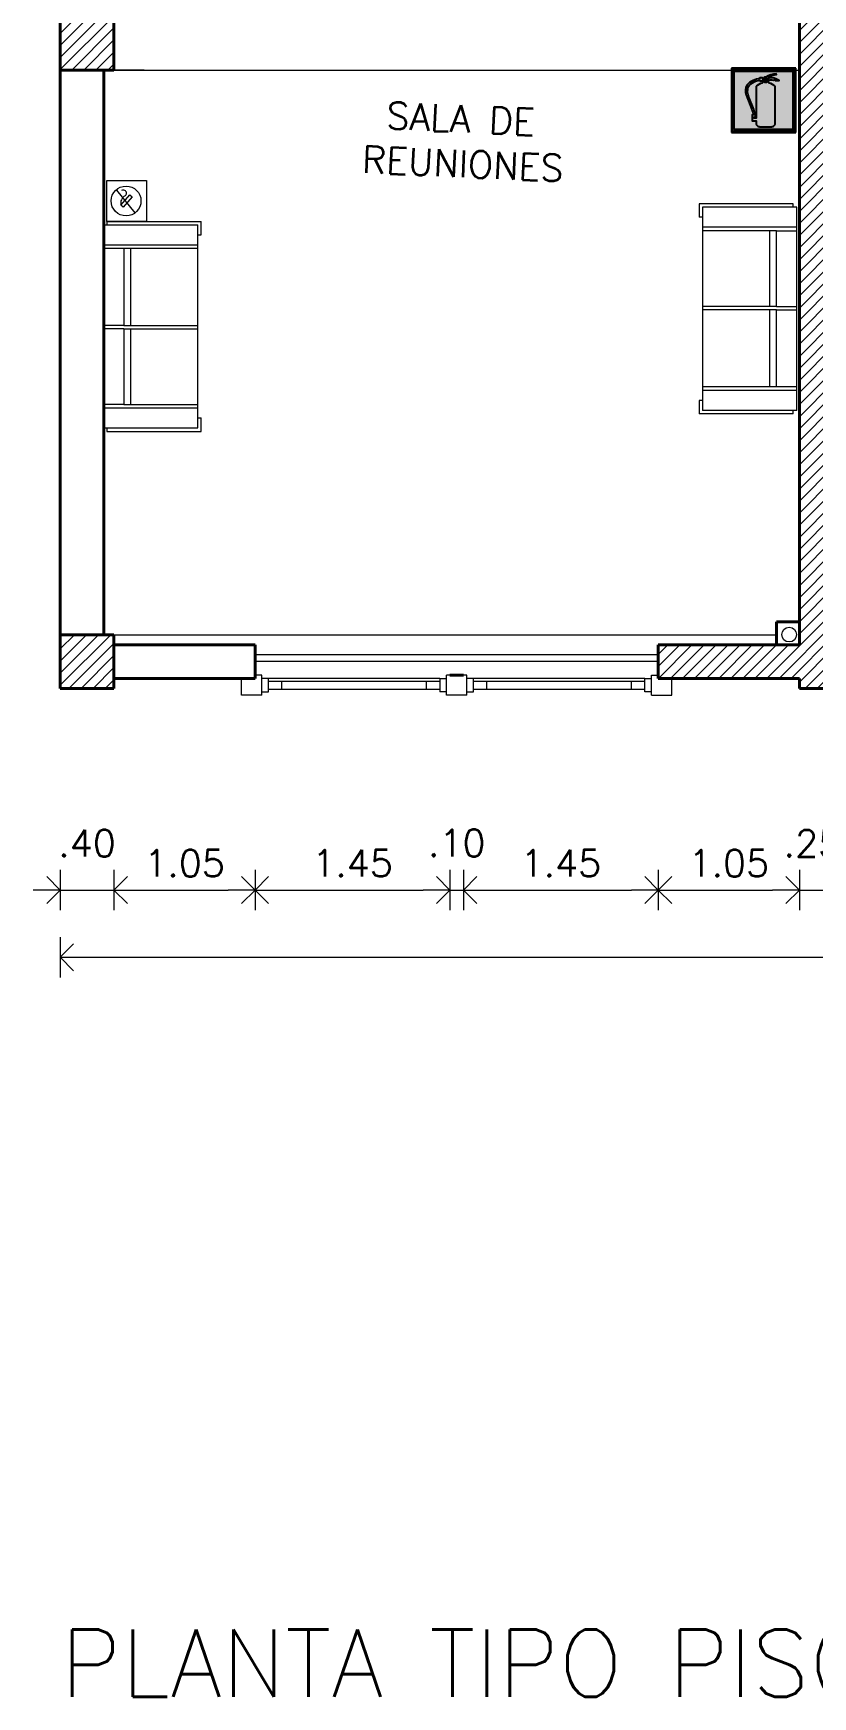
# Model space of a CAD drawing. Extents: x 1009 to 1343, y -172900 to 201.
# Drawn here: x 1309.46 to 1315.26, y 118.35 to 130.73 of the extents above; entities that cross this region are included whole.
import ezdxf

# ---------------------------------------------------------------- set-up
doc = ezdxf.new("R2010")
doc.units = 0
doc.header["$LTSCALE"] = 0.5
doc.layers.get('0').update_dxf_attribs({"linetype": 'CONTINUOUS'})
doc.layers.get('Defpoints').update_dxf_attribs({"linetype": 'CONTINUOUS'})
for name, color, linetype, lineweight in [('Acotaciones', 9, 'CONTINUOUS', 9), ('Carpintería', 55, 'CONTINUOUS', 20), ('Detalles 01', 8, 'CONTINUOUS', 9), ('Equipamiento movil', 33, 'CONTINUOUS', 9), ('Muros corte', 7, 'CONTINUOUS', 40), ('Punta 02', 11, 'CONTINUOUS', 20), ('Punta 05', 52, 'CONTINUOUS', 50), ('Sist. contra incendio', 1, 'CONTINUOUS', 18), ('Tratamiento pisos', 251, 'CONTINUOUS', 9)]:
    doc.layers.add(name, color=color, linetype=linetype, lineweight=lineweight)
for name, color, linetype in [('MARCO_FONDO_NEGRO', 7, 'CONTINUOUS'), ('SEÑAL_FONDO_FIGURAS', 254, 'CONTINUOUS'), ('SEÑAL_FONDO_ROJO', 242, 'CONTINUOUS')]:
    doc.layers.add(name, color=color, linetype=linetype)
doc.styles.add('Texto 2 mm', font='simplex.shx', dxfattribs={"height": 0.2})
doc.styles.add('Texto 5 mm', font='simplex.shx', dxfattribs={"height": 0.5})
doc.dimstyles.new('Primera línea', dxfattribs={"dimscale": 0, "dimtxt": 0.2, "dimasz": 0.2, "dimexe": 0.15, "dimexo": 0, "dimgap": 0.1, "dimtad": 1, "dimzin": 4, "dimdsep": 46, "dimtxsty": 'Texto 2 mm', "dimblk": 'OPEN90', "dimcen": 2.5, "dimclrd": 256, "dimclre": 256, "dimclrt": 256, "dimadec": 0, "dimazin": 0, "dimtfac": 1, "dimtmove": 2, "dimatfit": 3, "dimldrblk": 'OPEN90', "dimfxl": 1, "dimtolj": 1, "dimtzin": 0, "dimlwd": -1, "dimlwe": -1, "dimarcsym": 0})
doc.dimstyles.new('Segunda línea', dxfattribs={"dimscale": 0, "dimtxt": 0.2, "dimasz": 0.2, "dimexe": 0.15, "dimexo": 0.5, "dimgap": 0.1, "dimtad": 1, "dimzin": 4, "dimdsep": 46, "dimtxsty": 'Texto 2 mm', "dimblk": 'OPEN90', "dimcen": 2.5, "dimclrd": 256, "dimclre": 256, "dimclrt": 256, "dimadec": 0, "dimazin": 0, "dimtfac": 1, "dimtmove": 2, "dimatfit": 3, "dimldrblk": 'OPEN90', "dimfxl": 1, "dimtolj": 1, "dimtzin": 0, "dimlwd": -1, "dimlwe": -1, "dimarcsym": 0})
pattern_1 = [(45, (95.013894, 13.64954), (-0.0449012806, 0.0449012806), [])]

# ---------------------------------------------------------------- blocks, each defined once
blk = doc.blocks.new('_Open90')
at = {"color": 0, "linetype": 'ByBlock', "lineweight": -2}
for p, q in [((0, 0), (-1, 0)), ((-0.5, 0.5), (0, 0)), ((0, 0), (-0.5, -0.5))]:
    blk.add_line(p, q, dxfattribs=at)
blk = doc.blocks.new('*D129')
at = {"layer": 'Acotaciones', "transparency": 16777216}
for p, q in [((1310.06, 124.505), (1310.06, 124.205)), ((1311.11, 124.505), (1311.11, 124.205)), ((1310.26, 124.355), (1310.91, 124.355))]:
    blk.add_line(p, q, dxfattribs=at)
at = {"layer": 'Defpoints', "color": 0, "transparency": 16777216}
for p in [(1310.06, 124.505), (1311.11, 124.505), (1311.11, 124.355)]:
    blk.add_point(p, dxfattribs=at)
at = {"layer": 'Acotaciones', "transparency": 16777216, "xscale": 0.2, "yscale": 0.2, "zscale": 0.2, "rotation": 180}
blk.add_blockref('_Open90', (1310.06, 124.355), dxfattribs=at)
at = {"layer": 'Acotaciones', "transparency": 16777216, "xscale": 0.2, "yscale": 0.2, "zscale": 0.2}
blk.add_blockref('_Open90', (1311.11, 124.355), dxfattribs=at)
at = {"layer": 'Acotaciones', "transparency": 16777216, "insert": (1310.585, 124.555), "char_height": 0.2, "attachment_point": 5, "style": 'Texto 2 mm'}
blk.add_mtext('\\A1;1.05', dxfattribs=at)
blk = doc.blocks.new('*D130')
at = {"layer": 'Acotaciones', "transparency": 16777216}
for p, q in [((1311.11, 124.505), (1311.11, 124.205)), ((1312.56, 124.505), (1312.56, 124.205)), ((1311.31, 124.355), (1312.36, 124.355))]:
    blk.add_line(p, q, dxfattribs=at)
at = {"layer": 'Defpoints', "color": 0, "transparency": 16777216}
for p in [(1311.11, 124.505), (1312.56, 124.505), (1312.56, 124.355)]:
    blk.add_point(p, dxfattribs=at)
at = {"layer": 'Acotaciones', "transparency": 16777216, "xscale": 0.2, "yscale": 0.2, "zscale": 0.2, "rotation": 180}
blk.add_blockref('_Open90', (1311.11, 124.355), dxfattribs=at)
at = {"layer": 'Acotaciones', "transparency": 16777216, "xscale": 0.2, "yscale": 0.2, "zscale": 0.2}
blk.add_blockref('_Open90', (1312.56, 124.355), dxfattribs=at)
at = {"layer": 'Acotaciones', "transparency": 16777216, "insert": (1311.835, 124.555), "char_height": 0.2, "attachment_point": 5, "style": 'Texto 2 mm'}
blk.add_mtext('\\A1;1.45', dxfattribs=at)
blk = doc.blocks.new('*D131')
at = {"layer": 'Acotaciones', "transparency": 16777216}
for p, q in [((1312.66, 124.505), (1312.66, 124.205)), ((1314.11, 124.505), (1314.11, 124.205)), ((1312.86, 124.355), (1313.91, 124.355))]:
    blk.add_line(p, q, dxfattribs=at)
at = {"layer": 'Defpoints', "color": 0, "transparency": 16777216}
for p in [(1312.66, 124.505), (1314.11, 124.505), (1314.11, 124.355)]:
    blk.add_point(p, dxfattribs=at)
at = {"layer": 'Acotaciones', "transparency": 16777216, "xscale": 0.2, "yscale": 0.2, "zscale": 0.2, "rotation": 180}
blk.add_blockref('_Open90', (1312.66, 124.355), dxfattribs=at)
at = {"layer": 'Acotaciones', "transparency": 16777216, "xscale": 0.2, "yscale": 0.2, "zscale": 0.2}
blk.add_blockref('_Open90', (1314.11, 124.355), dxfattribs=at)
at = {"layer": 'Acotaciones', "transparency": 16777216, "insert": (1313.385, 124.555), "char_height": 0.2, "attachment_point": 5, "style": 'Texto 2 mm'}
blk.add_mtext('\\A1;1.45', dxfattribs=at)
blk = doc.blocks.new('*D132')
at = {"layer": 'Acotaciones', "transparency": 16777216}
for p, q in [((1314.11, 124.505), (1314.11, 124.205)), ((1315.16, 124.505), (1315.16, 124.205)), ((1314.31, 124.355), (1314.96, 124.355))]:
    blk.add_line(p, q, dxfattribs=at)
at = {"layer": 'Defpoints', "color": 0, "transparency": 16777216}
for p in [(1314.11, 124.505), (1315.16, 124.505), (1315.16, 124.355)]:
    blk.add_point(p, dxfattribs=at)
at = {"layer": 'Acotaciones', "transparency": 16777216, "xscale": 0.2, "yscale": 0.2, "zscale": 0.2, "rotation": 180}
blk.add_blockref('_Open90', (1314.11, 124.355), dxfattribs=at)
at = {"layer": 'Acotaciones', "transparency": 16777216, "xscale": 0.2, "yscale": 0.2, "zscale": 0.2}
blk.add_blockref('_Open90', (1315.16, 124.355), dxfattribs=at)
at = {"layer": 'Acotaciones', "transparency": 16777216, "insert": (1314.635, 124.555), "char_height": 0.2, "attachment_point": 5, "style": 'Texto 2 mm'}
blk.add_mtext('\\A1;1.05', dxfattribs=at)
blk = doc.blocks.new('*D146')
at = {"layer": 'Acotaciones', "transparency": 16777216}
for p, q in [((1309.66, 124.005), (1309.66, 123.705)), ((1337.86, 124.005), (1337.86, 123.705)), ((1309.86, 123.855), (1337.66, 123.855))]:
    blk.add_line(p, q, dxfattribs=at)
at = {"layer": 'Defpoints', "color": 0, "transparency": 16777216}
for p in [(1309.66, 124.505), (1337.86, 124.505), (1337.86, 123.855)]:
    blk.add_point(p, dxfattribs=at)
at = {"layer": 'Acotaciones', "transparency": 16777216, "xscale": 0.2, "yscale": 0.2, "zscale": 0.2, "rotation": 180}
blk.add_blockref('_Open90', (1309.66, 123.855), dxfattribs=at)
at = {"layer": 'Acotaciones', "transparency": 16777216, "xscale": 0.2, "yscale": 0.2, "zscale": 0.2}
blk.add_blockref('_Open90', (1337.86, 123.855), dxfattribs=at)
at = {"layer": 'Acotaciones', "transparency": 16777216, "insert": (1323.76, 124.055), "char_height": 0.2, "attachment_point": 5, "style": 'Texto 2 mm'}
blk.add_mtext('\\A1;28.20', dxfattribs=at)
blk = doc.blocks.new('A$C6C4A3897')
at = {"layer": 'SEÑAL_FONDO_FIGURAS'}
h = blk.add_hatch(color=256, dxfattribs=at)
h.paths.add_polyline_path([(2.147, -0.043), (0.043, -0.043), (0.043, -2.139), (2.147, -2.139)])
h.paths.add_polyline_path([(2.093, -2.085), (0.097, -2.085), (0.097, -0.097), (2.093, -0.097)], flags=16)
h.paths.add_polyline_path([(1.494, -1.856, -0.414214), (1.364, -1.986), (0.969, -1.986, -0.414214), (0.839, -1.856), (0.839, -1.789), (0.708, -1.789), (0.708, -1.699), (0.74, -1.699), (0.74, -1.664), (0.711, -1.664), (0.711, -1.576), (0.743, -1.576, 0.083884), (0.693, -1.404), (0.5, -0.898, -0.214308), (0.523, -0.578, -0.167733), (0.738, -0.417, -0.097156), (0.97, -0.351), (0.97, -0.321), (1.058, -0.321), (1.058, -0.351), (1.087, -0.351, -0.303754), (1.167, -0.298, -0.115313), (1.528, -0.185), (1.53, -0.211, 0.177163), (1.266, -0.329, -0.189272), (1.622, -0.41), (1.592, -0.419, 0.309273), (1.561, -0.409), (1.517, -0.422, 0.291679), (1.46, -0.396), (1.418, -0.408, 0.202341), (1.342, -0.393), (1.3, -0.404, 0.390383), (1.254, -0.384, -0.914616), (1.082, -0.399), (1.058, -0.399), (1.058, -0.429), (0.97, -0.429), (0.97, -0.404, 0.074097), (0.777, -0.461, 0.17086), (0.577, -0.631, 0.207162), (0.599, -0.983), (0.763, -1.4, -0.083589), (0.794, -1.576), (0.817, -1.576), (0.817, -1.664), (0.792, -1.664), (0.792, -1.699), (0.839, -1.699), (0.839, -0.631, -0.204768), (1.051, -0.505, 0.117351), (1.082, -0.431, 0.582578), (1.251, -0.433, 0.113638), (1.282, -0.505, -0.204768), (1.494, -0.631)], flags=0)
h.paths.add_polyline_path([(1.184, -0.438), (1.167, -0.358), (1.151, -0.438, -6.735071)], flags=0)
at = {"layer": 'SEÑAL_FONDO_ROJO'}
h = blk.add_hatch(color=256, dxfattribs=at)
h.paths.add_polyline_path([(2.093, -0.097), (0.097, -0.097), (0.097, -2.085), (2.093, -2.085)])
h.paths.add_polyline_path([(1.494, -1.856, -0.414214), (1.364, -1.986), (0.969, -1.986, -0.414214), (0.839, -1.856), (0.839, -1.789), (0.708, -1.789), (0.708, -1.699), (0.74, -1.699), (0.74, -1.664), (0.711, -1.664), (0.711, -1.576), (0.743, -1.576, 0.083884), (0.693, -1.404), (0.5, -0.898, -0.214308), (0.523, -0.578, -0.167733), (0.738, -0.417, -0.097156), (0.97, -0.351), (0.97, -0.321), (1.058, -0.321), (1.058, -0.351), (1.087, -0.351, -0.303754), (1.167, -0.298, -0.115313), (1.528, -0.185), (1.53, -0.211, 0.177163), (1.266, -0.329, -0.189272), (1.622, -0.41), (1.592, -0.419, 0.309273), (1.561, -0.409), (1.517, -0.422, 0.291679), (1.46, -0.396), (1.418, -0.408, 0.202341), (1.342, -0.393), (1.3, -0.404, 0.390383), (1.254, -0.384, -0.914616), (1.082, -0.399), (1.058, -0.399), (1.058, -0.429), (0.97, -0.429), (0.97, -0.404, 0.074097), (0.777, -0.461, 0.17086), (0.577, -0.631, 0.207162), (0.599, -0.983), (0.763, -1.4, -0.083589), (0.794, -1.576), (0.817, -1.576), (0.817, -1.664), (0.792, -1.664), (0.792, -1.699), (0.839, -1.699), (0.839, -0.631, -0.204768), (1.051, -0.505, 0.117351), (1.082, -0.431, 0.582578), (1.251, -0.433, 0.113638), (1.282, -0.505, -0.204768), (1.494, -0.631)], flags=16)
h.paths.add_polyline_path([(1.184, -0.438), (1.167, -0.358), (1.151, -0.438, -6.735071)], flags=0)
at = {"layer": 'MARCO_FONDO_NEGRO'}
for p, q in [((2.191, 0), (0, 0)), ((0, 0), (0, -2.182)), ((2.191, -2.182), (2.191, 0)), ((0, -2.182), (2.191, -2.182))]:
    blk.add_line(p, q, dxfattribs=at)
at = {"layer": 'SEÑAL_FONDO_FIGURAS'}
for points in [[(0.043, -2.139), (2.147, -2.139), (2.147, -0.043), (0.043, -0.043)], [(0.097, -2.085), (0.097, -0.097), (2.093, -0.097), (2.093, -2.085)]]:
    blk.add_lwpolyline(points, close=True, dxfattribs=at)
for points in [[(1.082, -0.431, -0.117351), (1.051, -0.505, 0.204768), (0.839, -0.631), (0.839, -1.699), (0.792, -1.699), (0.792, -1.664), (0.817, -1.664), (0.817, -1.576), (0.794, -1.576, 0.083589), (0.763, -1.4), (0.599, -0.983, -0.207162), (0.577, -0.631, -0.17086), (0.777, -0.461, -0.074097), (0.97, -0.404), (0.97, -0.429), (1.058, -0.429), (1.058, -0.399), (1.082, -0.399, 0.914616), (1.254, -0.384, -0.390383), (1.3, -0.404), (1.342, -0.393, -0.202341), (1.418, -0.408), (1.46, -0.396, -0.291679), (1.517, -0.422), (1.561, -0.409, -0.309273), (1.592, -0.419), (1.622, -0.41, 0.189272), (1.266, -0.329, -0.177163), (1.53, -0.211), (1.528, -0.185, 0.115313), (1.167, -0.298, 0.303754), (1.087, -0.351), (1.058, -0.351), (1.058, -0.321), (0.97, -0.321), (0.97, -0.351, 0.097156), (0.738, -0.417, 0.167733), (0.523, -0.578, 0.214308), (0.5, -0.898), (0.693, -1.404, -0.083884), (0.743, -1.576), (0.711, -1.576), (0.711, -1.664), (0.74, -1.664), (0.74, -1.699), (0.708, -1.699), (0.708, -1.789), (0.839, -1.789), (0.839, -1.856, 0.414214), (0.969, -1.986), (1.364, -1.986, 0.414214), (1.494, -1.856), (1.494, -0.631, 0.204768), (1.282, -0.505, -0.113638), (1.251, -0.433, -0.582578)], [(1.167, -0.358), (1.184, -0.438, 6.735071), (1.151, -0.438)]]:
    blk.add_lwpolyline(points, format="xyb", close=True, dxfattribs=at)

msp = doc.modelspace()

# ---------------------------------------------------------------- hatches: boundary and pattern name
at = {"layer": 'Detalles 01'}
h = msp.add_hatch(dxfattribs=at)
h.set_pattern_fill('ANSI31,_O', color=256, scale=0.02)
h.set_pattern_definition(pattern_1)
h.paths.add_polyline_path([(1310.06, 130.855), (1309.66, 130.855), (1309.66, 130.455), (1310.06, 130.455)])
h = msp.add_hatch(dxfattribs=at)
h.set_pattern_fill('ANSI31,_O', color=256, scale=0.02)
h.set_pattern_definition(pattern_1)
h.paths.add_polyline_path([(1316.66, 127.83), (1315.41, 127.83), (1315.41, 130.855), (1315.16, 130.855), (1315.16, 126.18), (1314.11, 126.18), (1314.11, 125.93), (1315.16, 125.93), (1315.16, 125.855), (1315.41, 125.855), (1315.41, 127.58), (1316.66, 127.58)])
h.paths.add_polyline_path([(1321.16, 130.855), (1320.91, 130.855), (1320.91, 127.83), (1319.66, 127.83), (1319.66, 127.58), (1320.91, 127.58), (1320.91, 125.855), (1321.16, 125.855), (1321.16, 125.93), (1322.21, 125.93), (1322.21, 126.18), (1321.16, 126.18)])
h = msp.add_hatch(dxfattribs=at)
h.set_pattern_fill('ANSI31,_O', color=256, scale=0.02)
h.set_pattern_definition(pattern_1)
h.paths.add_polyline_path([(1310.06, 126.255), (1309.66, 126.255), (1309.66, 125.855), (1310.06, 125.855)])

# ---------------------------------------------------------------- linework, layer by layer
at = {"layer": 'Acotaciones'}
for p, q in [((1309.66, 124.505), (1309.66, 124.205)), ((1309.56, 124.455), (1309.66, 124.355)), ((1309.66, 124.355), (1309.46, 124.355)), ((1309.66, 124.355), (1309.56, 124.255)), ((1309.66, 124.355), (1310.06, 124.355)), ((1312.56, 124.355), (1312.66, 124.355)), ((1315.16, 124.355), (1315.66, 124.355))]:
    msp.add_line(p, q, dxfattribs=at)
at = {"layer": 'Carpintería'}
for p, q in [((1311.01, 125.805), (1311.01, 125.93)), ((1311.16, 125.955), (1311.11, 125.955)), ((1311.16, 125.805), (1311.16, 125.955)), ((1311.21, 125.93), (1311.16, 125.93)), ((1311.21, 125.83), (1311.21, 125.93)), ((1311.21, 125.91), (1312.485, 125.91)), ((1311.31, 125.85), (1311.31, 125.91)), ((1312.385, 125.85), (1312.385, 125.91)), ((1312.485, 125.93), (1312.485, 125.83)), ((1312.485, 125.93), (1312.535, 125.93)), ((1312.535, 125.805), (1312.535, 125.955)), ((1312.56, 125.955), (1312.535, 125.955)), ((1312.685, 125.955), (1312.66, 125.955)), ((1312.685, 125.805), (1312.685, 125.955)), ((1312.735, 125.93), (1312.685, 125.93)), ((1312.735, 125.83), (1312.735, 125.93)), ((1312.735, 125.91), (1314.01, 125.91)), ((1312.835, 125.85), (1312.835, 125.91)), ((1313.91, 125.85), (1313.91, 125.91)), ((1314.01, 125.83), (1314.01, 125.93)), ((1314.01, 125.93), (1314.06, 125.93)), ((1314.06, 125.805), (1314.06, 125.955)), ((1314.06, 125.955), (1314.11, 125.955)), ((1314.21, 125.805), (1314.21, 125.93)), ((1311.16, 125.805), (1311.01, 125.805)), ((1311.16, 125.83), (1311.21, 125.83)), ((1311.21, 125.85), (1312.485, 125.85)), ((1312.535, 125.83), (1312.485, 125.83)), ((1312.685, 125.805), (1312.535, 125.805)), ((1312.685, 125.83), (1312.735, 125.83)), ((1312.735, 125.85), (1314.01, 125.85)), ((1314.06, 125.83), (1314.01, 125.83)), ((1314.06, 125.805), (1314.21, 125.805))]:
    msp.add_line(p, q, dxfattribs=at)
at = {"layer": 'Detalles 01'}
for p, q in [((1312.66, 126.105), (1311.11, 126.105)), ((1312.56, 126.055), (1311.11, 126.055)), ((1314.11, 126.055), (1312.56, 126.055)), ((1314.11, 126.105), (1312.66, 126.105)), ((1312.485, 125.93), (1311.21, 125.93)), ((1314.01, 125.93), (1312.735, 125.93))]:
    msp.add_line(p, q, dxfattribs=at)
msp.add_circle((1315.084, 126.256), 0.055, dxfattribs=at)
at = {"layer": 'Equipamiento movil'}
msp.add_line((1310.285, 130.455), (1309.985, 130.455), dxfattribs=at)
at = {"layer": 'Equipamiento movil', "ltscale": 0.009}
for p, q in [((1315.115, 129.461), (1314.415, 129.461)), ((1314.415, 129.461), (1314.415, 129.361)), ((1315.115, 129.436), (1315.115, 129.461)), ((1310.008, 129.33), (1310.708, 129.33)), ((1310.008, 129.33), (1310.008, 129.305)), ((1310.708, 129.23), (1310.708, 129.33)), ((1314.44, 129.361), (1314.415, 129.361)), ((1315.14, 129.436), (1314.44, 129.436)), ((1314.44, 129.436), (1314.44, 129.286)), ((1315.14, 127.923), (1315.14, 129.436)), ((1309.983, 129.305), (1309.983, 127.793)), ((1309.983, 129.305), (1310.683, 129.305)), ((1310.683, 127.943), (1310.683, 129.305)), ((1310.683, 129.155), (1310.683, 129.305)), ((1310.683, 129.23), (1310.708, 129.23)), ((1314.44, 129.286), (1314.44, 127.923)), ((1315.14, 129.286), (1314.44, 129.286)), ((1314.99, 129.261), (1314.44, 129.261)), ((1314.94, 128.698), (1314.94, 129.261)), ((1314.99, 128.698), (1314.99, 129.261)), ((1314.99, 129.261), (1315.14, 129.261)), ((1309.983, 129.155), (1310.683, 129.155)), ((1309.983, 129.13), (1310.683, 129.13)), ((1310.133, 129.13), (1310.133, 128.555)), ((1310.183, 129.13), (1310.183, 128.555)), ((1314.99, 128.698), (1314.44, 128.698)), ((1314.99, 128.698), (1314.44, 128.698)), ((1314.99, 128.673), (1314.44, 128.673)), ((1314.94, 128.098), (1314.94, 128.673)), ((1314.99, 128.698), (1315.14, 128.698)), ((1314.99, 128.673), (1315.14, 128.673)), ((1314.99, 128.098), (1314.99, 128.673)), ((1310.133, 128.555), (1309.983, 128.555)), ((1310.133, 128.53), (1309.983, 128.53)), ((1310.133, 128.555), (1310.683, 128.555)), ((1310.133, 128.53), (1310.133, 127.968)), ((1310.133, 128.53), (1310.683, 128.53)), ((1310.133, 128.53), (1310.683, 128.53)), ((1310.183, 128.53), (1310.183, 127.968)), ((1315.14, 128.098), (1314.44, 128.098)), ((1310.133, 127.968), (1309.983, 127.968)), ((1310.133, 127.968), (1310.683, 127.968)), ((1314.415, 127.998), (1314.415, 127.898)), ((1314.44, 127.998), (1314.415, 127.998)), ((1315.14, 128.073), (1314.44, 128.073)), ((1314.44, 128.073), (1314.44, 127.923)), ((1309.983, 127.943), (1310.683, 127.943)), ((1310.683, 127.793), (1310.683, 127.943)), ((1310.683, 127.868), (1310.708, 127.868)), ((1310.708, 127.768), (1310.708, 127.868)), ((1315.115, 127.898), (1314.415, 127.898)), ((1315.14, 127.923), (1314.44, 127.923)), ((1315.115, 127.898), (1315.115, 127.923)), ((1309.983, 127.793), (1310.683, 127.793)), ((1310.008, 127.793), (1310.008, 127.768)), ((1310.008, 127.768), (1310.708, 127.768))]:
    msp.add_line(p, q, dxfattribs=at)
at = {"layer": 'Muros corte'}
for p, q in [((1309.66, 130.455), (1309.66, 130.855)), ((1310.06, 130.455), (1310.06, 130.855)), ((1315.16, 126.18), (1315.16, 130.855)), ((1310.06, 130.455), (1309.66, 130.455)), ((1309.66, 130.455), (1309.66, 126.255)), ((1309.985, 130.455), (1309.985, 126.255)), ((1310.06, 126.255), (1309.66, 126.255)), ((1309.66, 125.855), (1309.66, 126.255)), ((1310.06, 125.855), (1310.06, 126.255)), ((1315.16, 126.35), (1314.99, 126.35)), ((1314.99, 126.18), (1314.99, 126.35)), ((1310.06, 126.18), (1311.11, 126.18)), ((1311.11, 125.93), (1311.11, 126.18)), ((1315.16, 126.18), (1314.11, 126.18)), ((1314.11, 125.93), (1314.11, 126.18)), ((1310.06, 125.93), (1311.11, 125.93)), ((1312.66, 125.955), (1312.56, 125.955)), ((1315.16, 125.93), (1314.11, 125.93)), ((1315.16, 125.855), (1315.16, 125.93)), ((1310.06, 125.855), (1309.66, 125.855)), ((1315.41, 125.855), (1315.16, 125.855))]:
    msp.add_line(p, q, dxfattribs=at)
at = {"layer": 'Sist. contra incendio'}
msp.add_line((1310.078, 129.563), (1310.216, 129.393), dxfattribs=at)
at = {"layer": 'Sist. contra incendio', "color": 0}
for points in [[(1310.008, 129.635), (1310.301, 129.635), (1310.301, 129.33), (1310.008, 129.33)], [(1310.129, 129.437), (1310.112, 129.452), (1310.178, 129.527), (1310.196, 129.512)]]:
    msp.add_lwpolyline(points, close=True, dxfattribs=at)
at = {"layer": 'Sist. contra incendio'}
msp.add_circle((1310.15, 129.482), 0.111, dxfattribs=at)
at = {"layer": 'Sist. contra incendio', "color": 0}
for centre, radius, start, end in [((1310.17, 129.467), 0.0596, 117.3995, 194.4218), ((1310.13, 129.54), 0.0234, 303.3783, 123.3783)]:
    msp.add_arc(centre, radius, start, end, dxfattribs=at)
at = {"layer": 'Tratamiento pisos'}
for p, q in [((1310.06, 130.455), (1315.16, 130.455)), ((1310.06, 126.255), (1312.56, 126.255)), ((1312.56, 126.255), (1314.99, 126.255))]:
    msp.add_line(p, q, dxfattribs=at)

# ---------------------------------------------------------------- block references
at = {"ltscale": 0.25, "xscale": 0.2188867180677789, "yscale": 0.2188867180677789, "zscale": 0.2188867180677789}
msp.add_blockref('A$C6C4A3897', (1314.654, 130.469), dxfattribs=at)

# ---------------------------------------------------------------- texts
at = {"layer": 'Acotaciones', "char_height": 0.2, "attachment_point": 5, "style": 'Texto 2 mm'}
for s, insert in [('\\A1;.40', (1309.86, 124.704)), ('\\A1;.10', (1312.61, 124.705)), ('.25', (1315.257, 124.703))]:
    msp.add_mtext(s, dxfattribs=dict(at, insert=insert))
at = {"layer": 'Punta 02', "insert": (1311.906, 130.227), "char_height": 0.2, "width": 1.64989, "attachment_point": 1, "rotation": 357.392, "style": 'Texto 2 mm'}
msp.add_mtext('\\pi0.18685;SALA DE \\P\\pi0.020182;REUNIONES', dxfattribs=at)
at = {"layer": 'Punta 05', "insert": (1309.664, 118.854), "char_height": 0.5, "width": 17.24555, "attachment_point": 1, "style": 'Texto 5 mm'}
msp.add_mtext('PLANTA TIPO PISOS 5º - Esc.: 1:100', dxfattribs=at)

# ---------------------------------------------------------------- dimensions: what is measured, and where the dimension line sits
at = {"layer": 'Acotaciones'}
for base, p1, p2, dimstyle, picture, middle in [((1311.11, 124.355), (1310.06, 124.505), (1311.11, 124.505), 'Primera línea', '*D129', (1310.585, 124.555)), ((1312.56, 124.355), (1311.11, 124.505), (1312.56, 124.505), 'Primera línea', '*D130', (1311.835, 124.555)), ((1314.11, 124.355), (1312.66, 124.505), (1314.11, 124.505), 'Primera línea', '*D131', (1313.385, 124.555)), ((1315.16, 124.355), (1314.11, 124.505), (1315.16, 124.505), 'Primera línea', '*D132', (1314.635, 124.555)), ((1337.86, 123.855), (1309.66, 124.505), (1337.86, 124.505), 'Segunda línea', '*D146', (1323.76, 124.055))]:
    dim = msp.add_linear_dim(base=base, p1=p1, p2=p2, dimstyle=dimstyle, override={"dimscale": 1}, dxfattribs=at)
    dim.commit()
    dim.dimension.update_dxf_attribs({"geometry": picture, "text_midpoint": middle})

doc.saveas('drawing.dxf')
